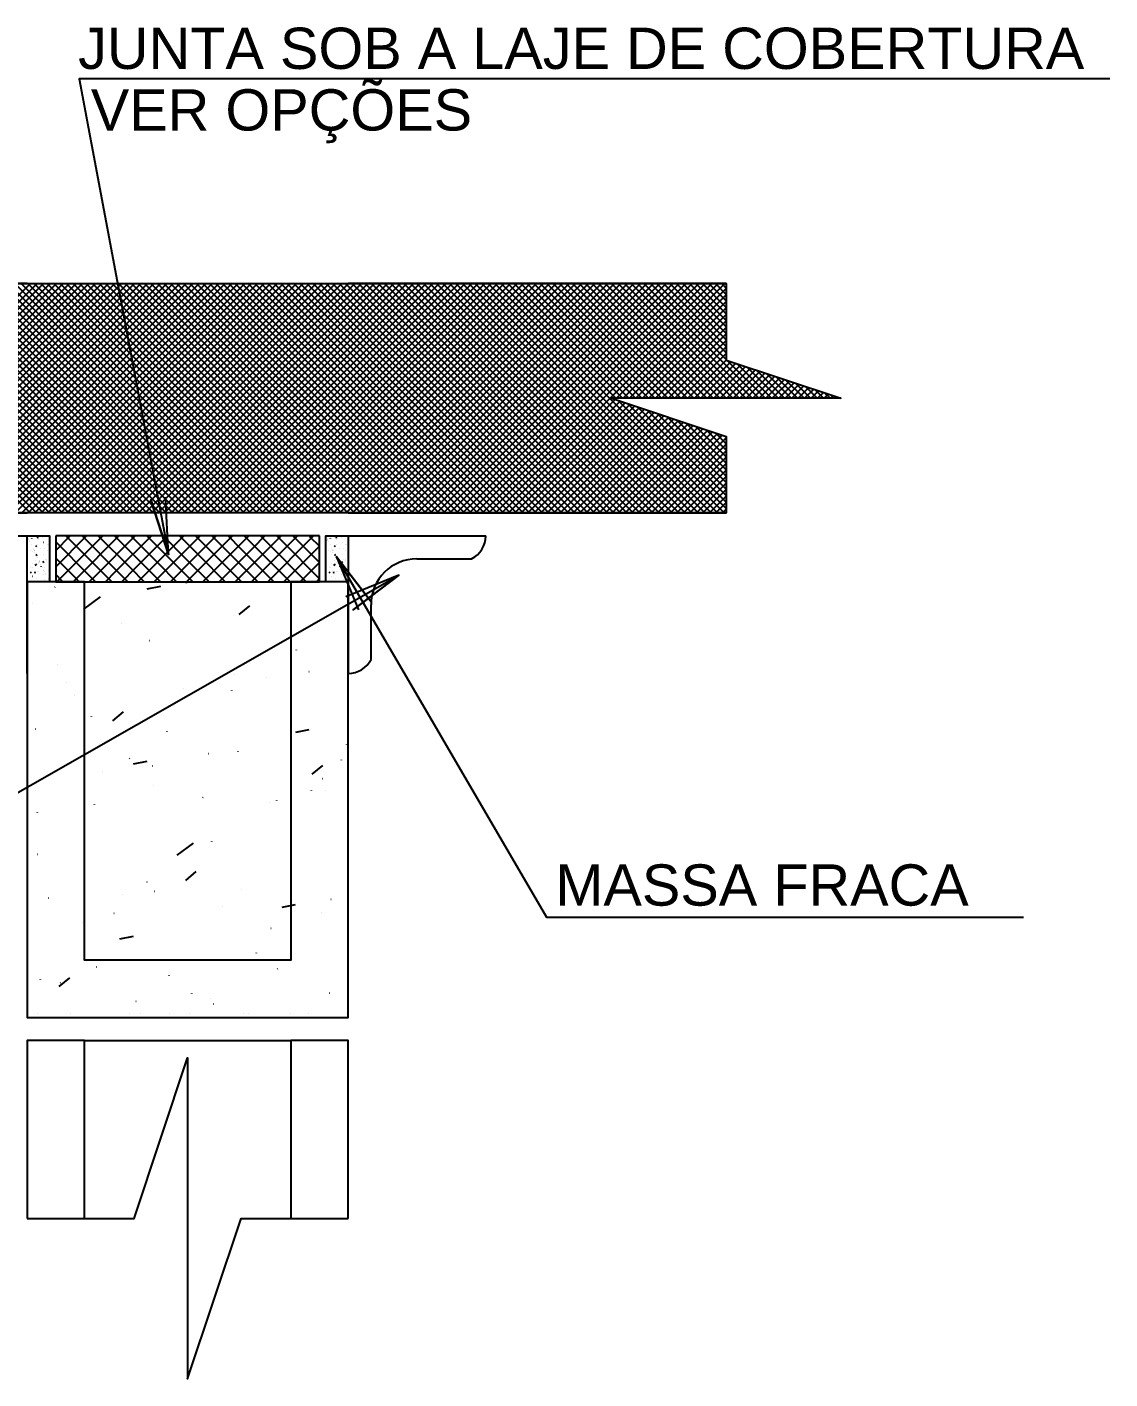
# Model space of a CAD drawing. Extents: x 0 to 119, y 0 to 84.
# Drawn here: x 59.654 to 62.015, y 52.041 to 54.988 of the extents above; entities that cross this region are included whole.
import ezdxf

# ---------------------------------------------------------------- set-up
doc = ezdxf.new("R2010")
doc.units = 0
doc.header["$MEASUREMENT"] = 0
for name, color, linetype in [('10', 252, 'CONTINUOUS'), ('11', 4, 'CONTINUOUS'), ('29', 9, 'CONTINUOUS'), ('3', 7, 'CONTINUOUS'), ('6', 178, 'CONTINUOUS')]:
    doc.layers.add(name, color=color, linetype=linetype)
doc.styles.add('TQS_ARIAL', font='arial.ttf')

msp = doc.modelspace()

# ---------------------------------------------------------------- linework, layer by layer
at = {"layer": '10', "color": 252, "linetype": 'Continuous'}
for p, q in [((59.65396, 53.871584), (59.65396, 53.871584)), ((59.65396, 53.871109), (59.65396, 53.871109)), ((59.65396, 53.871109), (59.65396, 53.871109)), ((59.65396, 53.871109), (59.65396, 53.871109)), ((59.65396, 53.870063), (59.655262, 53.871016)), ((59.65396, 53.869567), (59.65396, 53.869567)), ((59.65396, 53.869567), (59.65396, 53.869567)), ((59.657224, 53.872451), (59.657224, 53.872451)), ((59.657328, 53.872238), (59.657328, 53.872238)), ((59.657496, 53.871893), (59.657496, 53.871893)), ((59.657496, 53.871893), (59.657496, 53.871893)), ((59.657496, 53.871893), (59.657496, 53.871893)), ((59.658534, 53.869766), (59.658534, 53.869766)), ((59.658534, 53.869766), (59.658534, 53.869766)), ((59.664416, 53.873047), (59.664447, 53.873087)), ((59.664733, 53.873497), (59.664782, 53.873508)), ((59.673953, 53.876044), (59.673959, 53.876094)), ((59.676133, 53.875894), (59.679078, 53.876466)), ((59.676937, 53.876202), (59.676986, 53.876213)), ((59.678013, 53.870617), (59.678063, 53.870619)), ((59.688071, 53.874578), (59.688102, 53.874618)), ((59.702404, 53.868133), (59.702453, 53.868144)), ((60.305178, 53.871584), (60.305178, 53.871584)), ((60.305178, 53.871109), (60.305178, 53.871109)), ((60.305178, 53.871109), (60.305178, 53.871109)), ((60.305178, 53.871109), (60.305178, 53.871109)), ((60.305178, 53.870063), (60.30648, 53.871016)), ((60.305178, 53.869567), (60.305178, 53.869567)), ((60.305178, 53.869567), (60.305178, 53.869567)), ((60.308442, 53.872451), (60.308442, 53.872451)), ((60.308545, 53.872238), (60.308545, 53.872238)), ((60.308714, 53.871893), (60.308714, 53.871893)), ((60.308714, 53.871893), (60.308714, 53.871893)), ((60.308714, 53.871893), (60.308714, 53.871893)), ((60.309751, 53.869766), (60.309751, 53.869766)), ((60.309751, 53.869766), (60.309751, 53.869766)), ((60.315634, 53.873047), (60.315664, 53.873087)), ((60.315951, 53.873497), (60.316, 53.873508)), ((60.325171, 53.876044), (60.325177, 53.876094)), ((60.327351, 53.875894), (60.330296, 53.876466)), ((60.328154, 53.876202), (60.328203, 53.876213)), ((60.329231, 53.870617), (60.329281, 53.870619)), ((60.339289, 53.874578), (60.33932, 53.874618)), ((60.353622, 53.868133), (60.35367, 53.868144)), ((59.65396, 53.85942), (59.65396, 53.85942)), ((59.65396, 53.857393), (59.65396, 53.857393)), ((59.65396, 53.857393), (59.65396, 53.857393)), ((59.65396, 53.857393), (59.65396, 53.857393)), ((59.65396, 53.846154), (59.65396, 53.846154)), ((59.65396, 53.846154), (59.65396, 53.846154)), ((59.65396, 53.843678), (59.65396, 53.843678)), ((59.65396, 53.843678), (59.65396, 53.843678)), ((59.65396, 53.8404), (59.65396, 53.8404)), ((59.659831, 53.867108), (59.659831, 53.867108)), ((59.659831, 53.867108), (59.659831, 53.867108)), ((59.659831, 53.867108), (59.659831, 53.867108)), ((59.659841, 53.867085), (59.659841, 53.867085)), ((59.659842, 53.867195), (59.659849, 53.867245)), ((59.660934, 53.846459), (59.660984, 53.846461)), ((59.663534, 53.859516), (59.663534, 53.859516)), ((59.663534, 53.859516), (59.663534, 53.859516)), ((59.663534, 53.859516), (59.663534, 53.859516)), ((59.665144, 53.846158), (59.665193, 53.846169)), ((59.66737, 53.851653), (59.66737, 53.851653)), ((59.668579, 53.849175), (59.668579, 53.849175)), ((59.668579, 53.849175), (59.668579, 53.849175)), ((59.668758, 53.849409), (59.668789, 53.849449)), ((59.669571, 53.847139), (59.669571, 53.847139)), ((59.669571, 53.847139), (59.669571, 53.847139)), ((59.669571, 53.847139), (59.669571, 53.847139)), ((59.669629, 53.843203), (59.669636, 53.843252)), ((59.669716, 53.846842), (59.669716, 53.846842)), ((59.669716, 53.846842), (59.669716, 53.846842)), ((59.669716, 53.846842), (59.669716, 53.846842)), ((59.670025, 53.84621), (59.670025, 53.84621)), ((59.670025, 53.84621), (59.670025, 53.84621)), ((59.670025, 53.84621), (59.670025, 53.84621)), ((59.672871, 53.856269), (59.675169, 53.858197)), ((59.67406, 53.837939), (59.67611, 53.838338)), ((59.676444, 53.859425), (59.676475, 53.859465)), ((59.68374, 53.852052), (59.683746, 53.852101)), ((59.6902, 53.865428), (59.690249, 53.865439)), ((59.692414, 53.85094), (59.692444, 53.85098)), ((59.697649, 53.848062), (59.697699, 53.848064)), ((59.697851, 53.860901), (59.697857, 53.86095)), ((59.700099, 53.860956), (59.70013, 53.860996)), ((60.305178, 53.85942), (60.305178, 53.85942)), ((60.305178, 53.857393), (60.305178, 53.857393)), ((60.305178, 53.857393), (60.305178, 53.857393)), ((60.305178, 53.857393), (60.305178, 53.857393)), ((60.305178, 53.846154), (60.305178, 53.846154)), ((60.305178, 53.846154), (60.305178, 53.846154)), ((60.305178, 53.843678), (60.305178, 53.843678)), ((60.305178, 53.843678), (60.305178, 53.843678)), ((60.305178, 53.8404), (60.305178, 53.8404)), ((60.311048, 53.867108), (60.311048, 53.867108)), ((60.311048, 53.867108), (60.311048, 53.867108)), ((60.311048, 53.867108), (60.311048, 53.867108)), ((60.311059, 53.867085), (60.311059, 53.867085)), ((60.31106, 53.867195), (60.311066, 53.867245)), ((60.312152, 53.846459), (60.312202, 53.846461)), ((60.314752, 53.859516), (60.314752, 53.859516)), ((60.314752, 53.859516), (60.314752, 53.859516)), ((60.314752, 53.859516), (60.314752, 53.859516)), ((60.316362, 53.846158), (60.316411, 53.846169)), ((60.318588, 53.851653), (60.318588, 53.851653)), ((60.319796, 53.849175), (60.319796, 53.849175)), ((60.319796, 53.849175), (60.319796, 53.849175)), ((60.319976, 53.849409), (60.320007, 53.849449)), ((60.320789, 53.847139), (60.320789, 53.847139)), ((60.320789, 53.847139), (60.320789, 53.847139)), ((60.320789, 53.847139), (60.320789, 53.847139)), ((60.320847, 53.843203), (60.320853, 53.843252)), ((60.320934, 53.846842), (60.320934, 53.846842)), ((60.320934, 53.846842), (60.320934, 53.846842)), ((60.320934, 53.846842), (60.320934, 53.846842)), ((60.321243, 53.84621), (60.321243, 53.84621)), ((60.321243, 53.84621), (60.321243, 53.84621)), ((60.321243, 53.84621), (60.321243, 53.84621)), ((60.324089, 53.856269), (60.326387, 53.858197)), ((60.325277, 53.837939), (60.327328, 53.838338)), ((60.327662, 53.859425), (60.327692, 53.859465)), ((60.334958, 53.852052), (60.334964, 53.852101)), ((60.341418, 53.865428), (60.341467, 53.865439)), ((60.343632, 53.85094), (60.343662, 53.85098)), ((60.348867, 53.848062), (60.348917, 53.848064)), ((60.349068, 53.860901), (60.349075, 53.86095)), ((60.351317, 53.860956), (60.351348, 53.860996)), ((59.65396, 53.834032), (59.65396, 53.834032)), ((59.65396, 53.830123), (59.65396, 53.830123)), ((59.65396, 53.830123), (59.65396, 53.830123)), ((59.65396, 53.829963), (59.65396, 53.829963)), ((59.65396, 53.829963), (59.65396, 53.829963)), ((59.65396, 53.822742), (59.65396, 53.822742)), ((59.65396, 53.822742), (59.65396, 53.822742)), ((59.65396, 53.822742), (59.65396, 53.822742)), ((59.65396, 53.822515), (59.65396, 53.822515)), ((59.65396, 53.822515), (59.65396, 53.822515)), ((59.65396, 53.816248), (59.65396, 53.816248)), ((59.65396, 53.816248), (59.65396, 53.816248)), ((59.65396, 53.816248), (59.65396, 53.816248)), ((59.655518, 53.834354), (59.655525, 53.834403)), ((59.661397, 53.810518), (59.661428, 53.810558)), ((59.665257, 53.809989), (59.665263, 53.810039)), ((59.665799, 53.818873), (59.665848, 53.818884)), ((59.671938, 53.814708), (59.67557, 53.817364)), ((59.673025, 53.825672), (59.673055, 53.825711)), ((59.673165, 53.837765), (59.67406, 53.837939)), ((59.675609, 53.834763), (59.675609, 53.834763)), ((59.675609, 53.834763), (59.675609, 53.834763)), ((59.677316, 53.831264), (59.677316, 53.831264)), ((59.677316, 53.831264), (59.677316, 53.831264)), ((59.678003, 53.821578), (59.678052, 53.821589)), ((59.679367, 53.818838), (59.679374, 53.818888)), ((59.68022, 53.825312), (59.68022, 53.825312)), ((59.68022, 53.825312), (59.68022, 53.825312)), ((59.680569, 53.823904), (59.680619, 53.823906)), ((59.680899, 53.823918), (59.680899, 53.823918)), ((59.681647, 53.822386), (59.681647, 53.822386)), ((59.681647, 53.822386), (59.681647, 53.822386)), ((59.681854, 53.821961), (59.681854, 53.821961)), ((59.684026, 53.817509), (59.684026, 53.817509)), ((59.685053, 53.812049), (59.685083, 53.812089)), ((59.686053, 53.813353), (59.686053, 53.813353)), ((59.687684, 53.81001), (59.687684, 53.81001)), ((59.687684, 53.81001), (59.687684, 53.81001)), ((59.687684, 53.81001), (59.687684, 53.81001)), ((59.68876, 53.821482), (59.691058, 53.82341)), ((59.690611, 53.838089), (59.69066, 53.838099)), ((59.691266, 53.810804), (59.691315, 53.810815)), ((59.693478, 53.827687), (59.693485, 53.827737)), ((59.69668, 53.827202), (59.69671, 53.827242)), ((59.696804, 53.824613), (59.696854, 53.824615)), ((60.305178, 53.834032), (60.305178, 53.834032)), ((60.305178, 53.830123), (60.305178, 53.830123)), ((60.305178, 53.830123), (60.305178, 53.830123)), ((60.305178, 53.829963), (60.305178, 53.829963)), ((60.305178, 53.829963), (60.305178, 53.829963)), ((60.305178, 53.822742), (60.305178, 53.822742)), ((60.305178, 53.822742), (60.305178, 53.822742)), ((60.305178, 53.822742), (60.305178, 53.822742)), ((60.305178, 53.822515), (60.305178, 53.822515)), ((60.305178, 53.822515), (60.305178, 53.822515)), ((60.305178, 53.816248), (60.305178, 53.816248)), ((60.305178, 53.816248), (60.305178, 53.816248)), ((60.305178, 53.816248), (60.305178, 53.816248)), ((60.306736, 53.834354), (60.306743, 53.834403)), ((60.312615, 53.810518), (60.312646, 53.810558)), ((60.316474, 53.809989), (60.316481, 53.810039)), ((60.317017, 53.818873), (60.317066, 53.818884)), ((60.323156, 53.814708), (60.326788, 53.817364)), ((60.324242, 53.825672), (60.324273, 53.825711)), ((60.324383, 53.837765), (60.325277, 53.837939)), ((60.326827, 53.834763), (60.326827, 53.834763)), ((60.326827, 53.834763), (60.326827, 53.834763)), ((60.328534, 53.831264), (60.328534, 53.831264)), ((60.328534, 53.831264), (60.328534, 53.831264)), ((60.329221, 53.821578), (60.329269, 53.821589)), ((60.330585, 53.818838), (60.330592, 53.818888)), ((60.331437, 53.825312), (60.331437, 53.825312)), ((60.331437, 53.825312), (60.331437, 53.825312)), ((60.331787, 53.823904), (60.331837, 53.823906)), ((60.332117, 53.823918), (60.332117, 53.823918)), ((60.332864, 53.822386), (60.332864, 53.822386)), ((60.332864, 53.822386), (60.332864, 53.822386)), ((60.333072, 53.821961), (60.333072, 53.821961)), ((60.335244, 53.817509), (60.335244, 53.817509)), ((60.33627, 53.812049), (60.336301, 53.812089)), ((60.337271, 53.813353), (60.337271, 53.813353)), ((60.338902, 53.81001), (60.338902, 53.81001)), ((60.338902, 53.81001), (60.338902, 53.81001)), ((60.338902, 53.81001), (60.338902, 53.81001)), ((60.339978, 53.821482), (60.342276, 53.82341)), ((60.341829, 53.838089), (60.341878, 53.838099)), ((60.342484, 53.810804), (60.342533, 53.810815)), ((60.344696, 53.827687), (60.344702, 53.827737)), ((60.347898, 53.827202), (60.347928, 53.827242)), ((60.348022, 53.824613), (60.348072, 53.824615)), ((59.65396, 53.802533), (59.65396, 53.802533)), ((59.65396, 53.802533), (59.65396, 53.802533)), ((59.65396, 53.802533), (59.65396, 53.802533)), ((59.65396, 53.801557), (59.65396, 53.801557)), ((59.65396, 53.800826), (59.65396, 53.800826)), ((59.65396, 53.800826), (59.65396, 53.800826)), ((59.65396, 53.800826), (59.65396, 53.800826)), ((59.65396, 53.79933), (59.65396, 53.79933)), ((59.65396, 53.79933), (59.65396, 53.79933)), ((59.65396, 53.79933), (59.65396, 53.79933)), ((59.65396, 53.79648), (59.65396, 53.79648)), ((59.65396, 53.792281), (59.65396, 53.792281)), ((59.65396, 53.788818), (59.65396, 53.788818)), ((59.65396, 53.788818), (59.65396, 53.788818)), ((59.661182, 53.798341), (59.66348, 53.80027)), ((59.66349, 53.799746), (59.66354, 53.799748)), ((59.66621, 53.791534), (59.666259, 53.791545)), ((59.670197, 53.799636), (59.673142, 53.800209)), ((59.675112, 53.786517), (59.675119, 53.786567)), ((59.677367, 53.802033), (59.677397, 53.802073)), ((59.679725, 53.800455), (59.679774, 53.800457)), ((59.689223, 53.795366), (59.689229, 53.795416)), ((59.690414, 53.804414), (59.690414, 53.804414)), ((59.690792, 53.80364), (59.690792, 53.80364)), ((59.691677, 53.783465), (59.691726, 53.783475)), ((59.692082, 53.800994), (59.692082, 53.800994)), ((59.692082, 53.800994), (59.692082, 53.800994)), ((59.693722, 53.797633), (59.693722, 53.797633)), ((59.693722, 53.797633), (59.693722, 53.797633)), ((59.693722, 53.797633), (59.693722, 53.797633)), ((59.69479, 53.795443), (59.69479, 53.795443)), ((59.69479, 53.795443), (59.69479, 53.795443)), ((59.699759, 53.785256), (59.699759, 53.785256)), ((59.699759, 53.785256), (59.699759, 53.785256)), ((59.699759, 53.785256), (59.699759, 53.785256)), ((59.700609, 53.783516), (59.700609, 53.783516)), ((59.700609, 53.783516), (59.700609, 53.783516)), ((59.700609, 53.783516), (59.700609, 53.783516)), ((59.700682, 53.783365), (59.700682, 53.783365)), ((59.701022, 53.803564), (59.701053, 53.803604)), ((60.305178, 53.802533), (60.305178, 53.802533)), ((60.305178, 53.802533), (60.305178, 53.802533)), ((60.305178, 53.802533), (60.305178, 53.802533)), ((60.305178, 53.801557), (60.305178, 53.801557)), ((60.305178, 53.800826), (60.305178, 53.800826)), ((60.305178, 53.800826), (60.305178, 53.800826)), ((60.305178, 53.800826), (60.305178, 53.800826)), ((60.305178, 53.79933), (60.305178, 53.79933)), ((60.305178, 53.79933), (60.305178, 53.79933)), ((60.305178, 53.79933), (60.305178, 53.79933)), ((60.305178, 53.79648), (60.305178, 53.79648)), ((60.305178, 53.792281), (60.305178, 53.792281)), ((60.305178, 53.788818), (60.305178, 53.788818)), ((60.305178, 53.788818), (60.305178, 53.788818)), ((60.3124, 53.798341), (60.314698, 53.80027)), ((60.314708, 53.799746), (60.314758, 53.799748)), ((60.317428, 53.791534), (60.317477, 53.791545)), ((60.321415, 53.799636), (60.324359, 53.800209)), ((60.32633, 53.786517), (60.326336, 53.786567)), ((60.328585, 53.802033), (60.328615, 53.802073)), ((60.330942, 53.800455), (60.330992, 53.800457)), ((60.340441, 53.795366), (60.340447, 53.795416)), ((60.341632, 53.804414), (60.341632, 53.804414)), ((60.342009, 53.80364), (60.342009, 53.80364)), ((60.342895, 53.783465), (60.342944, 53.783475)), ((60.3433, 53.800994), (60.3433, 53.800994)), ((60.3433, 53.800994), (60.3433, 53.800994)), ((60.34494, 53.797633), (60.34494, 53.797633)), ((60.34494, 53.797633), (60.34494, 53.797633)), ((60.34494, 53.797633), (60.34494, 53.797633)), ((60.346008, 53.795443), (60.346008, 53.795443)), ((60.346008, 53.795443), (60.346008, 53.795443)), ((60.350977, 53.785256), (60.350977, 53.785256)), ((60.350977, 53.785256), (60.350977, 53.785256)), ((60.350977, 53.785256), (60.350977, 53.785256)), ((60.351826, 53.783516), (60.351826, 53.783516)), ((60.351826, 53.783516), (60.351826, 53.783516)), ((60.351826, 53.783516), (60.351826, 53.783516)), ((60.3519, 53.783365), (60.3519, 53.783365)), ((60.35224, 53.803564), (60.35227, 53.803604)), ((59.659802, 53.779142), (59.659802, 53.779142)), ((59.659802, 53.779142), (59.659802, 53.779142)), ((59.661195, 53.779142), (59.661195, 53.779142)), ((59.67218, 53.779142), (59.67218, 53.779142)), ((59.67218, 53.779142), (59.67218, 53.779142)), ((59.674141, 53.779142), (59.674141, 53.779142)), ((59.674141, 53.779142), (59.674141, 53.779142)), ((59.674141, 53.779142), (59.674141, 53.779142)), ((59.682283, 53.779142), (59.682283, 53.779142)), ((59.682283, 53.779142), (59.682283, 53.779142)), ((59.687087, 53.779142), (59.687087, 53.779142)), ((59.687087, 53.779142), (59.687087, 53.779142)), ((59.687087, 53.779142), (59.687087, 53.779142)), ((59.695649, 53.779142), (59.695649, 53.779142)), ((59.700033, 53.779142), (59.700033, 53.779142)), ((59.700033, 53.779142), (59.700033, 53.779142)), ((59.700033, 53.779142), (59.700033, 53.779142)), ((59.77896, 53.779142), (60.22896, 53.779142)), ((60.31102, 53.779142), (60.31102, 53.779142)), ((60.31102, 53.779142), (60.31102, 53.779142)), ((60.312413, 53.779142), (60.312413, 53.779142)), ((60.323398, 53.779142), (60.323398, 53.779142)), ((60.323398, 53.779142), (60.323398, 53.779142)), ((60.325359, 53.779142), (60.325359, 53.779142)), ((60.325359, 53.779142), (60.325359, 53.779142)), ((60.325359, 53.779142), (60.325359, 53.779142)), ((60.3335, 53.779142), (60.3335, 53.779142)), ((60.3335, 53.779142), (60.3335, 53.779142)), ((60.338305, 53.779142), (60.338305, 53.779142)), ((60.338305, 53.779142), (60.338305, 53.779142)), ((60.338305, 53.779142), (60.338305, 53.779142)), ((60.346866, 53.779142), (60.346866, 53.779142)), ((60.35125, 53.779142), (60.35125, 53.779142)), ((60.35125, 53.779142), (60.35125, 53.779142)), ((60.35125, 53.779142), (60.35125, 53.779142)), ((59.77896, 52.829142), (60.22896, 52.829142)), ((59.77896, 52.829142), (60.22896, 52.829142)), ((59.77896, 52.779142), (60.22896, 52.779142))]:
    msp.add_line(p, q, dxfattribs=at)
for points in [[(59.702742, 53.779142), (59.65396, 53.779142), (59.65396, 53.879142), (59.702742, 53.879142), (59.702742, 53.779142)], [(60.35396, 53.779142), (60.305178, 53.779142), (60.305178, 53.879142), (60.35396, 53.879142), (60.35396, 53.779142)], [(59.77896, 53.779142), (59.65396, 53.779142), (59.65396, 52.829142), (60.35396, 52.829142), (60.35396, 53.779142), (60.22896, 53.779142), (60.22896, 52.954142), (59.77896, 52.954142), (59.77896, 53.779142)], [(59.77896, 52.391473), (59.77896, 52.779142), (59.65396, 52.779142), (59.65396, 52.391473)], [(60.35396, 52.391473), (60.35396, 52.779142), (60.22896, 52.779142), (60.22896, 52.391473)], [(59.65396, 52.391473), (59.887294, 52.391473), (60.00396, 52.741473), (60.00396, 52.041473), (60.120627, 52.391473), (60.35396, 52.391473)]]:
    msp.add_lwpolyline(points, dxfattribs=at)
at = {"layer": '11', "color": 4, "linetype": 'Continuous'}
for p, q in [((59.71646, 53.811974), (59.783628, 53.879142)), ((59.71646, 53.847329), (59.748273, 53.879142)), ((60.29146, 53.879142), (59.71646, 53.879142)), ((59.71646, 53.879142), (59.71646, 53.779142)), ((59.719515, 53.779673), (59.818983, 53.879142)), ((59.820477, 53.797232), (59.738566, 53.879142)), ((59.762313, 53.787117), (59.854339, 53.879142)), ((59.850594, 53.80247), (59.773922, 53.879142)), ((59.805112, 53.79456), (59.889694, 53.879142)), ((59.880712, 53.807708), (59.809277, 53.879142)), ((59.910829, 53.812946), (59.844632, 53.879142)), ((59.84791, 53.802003), (59.925049, 53.879142)), ((59.940947, 53.818183), (59.879988, 53.879142)), ((59.890709, 53.809446), (59.960405, 53.879142)), ((59.971064, 53.823421), (59.915343, 53.879142)), ((59.933508, 53.81689), (59.99576, 53.879142)), ((60.001182, 53.828659), (59.950698, 53.879142)), ((59.976306, 53.824333), (60.031115, 53.879142)), ((60.031299, 53.833897), (59.986054, 53.879142)), ((60.019105, 53.831776), (60.066471, 53.879142)), ((60.061417, 53.839135), (60.021409, 53.879142)), ((60.091534, 53.844372), (60.056764, 53.879142)), ((60.061903, 53.839219), (60.101826, 53.879142)), ((60.121652, 53.84961), (60.09212, 53.879142)), ((60.104702, 53.846663), (60.137181, 53.879142)), ((60.151769, 53.854848), (60.127475, 53.879142)), ((60.143247, 53.779142), (60.233098, 53.868992)), ((60.1475, 53.854106), (60.172537, 53.879142)), ((60.181887, 53.860086), (60.16283, 53.879142)), ((60.178603, 53.779142), (60.275896, 53.876435)), ((60.190299, 53.861549), (60.207892, 53.879142)), ((60.212004, 53.865324), (60.198186, 53.879142)), ((60.233098, 53.868992), (60.243247, 53.879142)), ((60.242122, 53.870562), (60.233541, 53.879142)), ((60.29146, 53.821224), (60.242122, 53.870562)), ((60.272239, 53.875799), (60.268896, 53.879142)), ((60.29146, 53.856579), (60.272239, 53.875799)), ((60.275896, 53.876435), (60.278603, 53.879142)), ((60.29146, 53.779142), (60.29146, 53.879142)), ((59.790359, 53.791994), (59.71646, 53.865893)), ((60.001826, 53.779142), (60.061903, 53.839219)), ((60.037181, 53.779142), (60.104702, 53.846663)), ((60.121409, 53.779142), (60.061417, 53.839135)), ((60.072537, 53.779142), (60.1475, 53.854106)), ((60.156764, 53.779142), (60.091534, 53.844372)), ((60.107892, 53.779142), (60.190299, 53.861549)), ((60.19212, 53.779142), (60.121652, 53.84961)), ((60.227475, 53.779142), (60.151769, 53.854848)), ((60.26283, 53.779142), (60.181887, 53.860086)), ((60.29146, 53.785868), (60.212004, 53.865324)), ((60.213958, 53.779142), (60.29146, 53.856644)), ((59.760242, 53.786756), (59.71646, 53.830538)), ((59.860405, 53.779142), (59.890709, 53.809446)), ((59.89576, 53.779142), (59.933508, 53.81689)), ((59.944632, 53.779142), (59.910829, 53.812946)), ((59.931115, 53.779142), (59.976306, 53.824333)), ((59.979988, 53.779142), (59.940947, 53.818183)), ((59.966471, 53.779142), (60.019105, 53.831776)), ((60.015343, 53.779142), (59.971064, 53.823421)), ((60.050698, 53.779142), (60.001182, 53.828659)), ((60.086054, 53.779142), (60.031299, 53.833897)), ((60.249313, 53.779142), (60.29146, 53.821288)), ((59.730124, 53.781519), (59.71646, 53.795183)), ((59.718983, 53.779142), (59.719515, 53.779673)), ((59.7325, 53.779142), (59.730124, 53.781519)), ((59.754339, 53.779142), (59.762313, 53.787117)), ((59.767856, 53.779142), (59.760242, 53.786756)), ((59.789694, 53.779142), (59.805112, 53.79456)), ((59.803211, 53.779142), (59.790359, 53.791994)), ((59.838566, 53.779142), (59.820477, 53.797232)), ((59.825049, 53.779142), (59.84791, 53.802003)), ((59.873922, 53.779142), (59.850594, 53.80247)), ((59.909277, 53.779142), (59.880712, 53.807708)), ((60.284669, 53.779142), (60.29146, 53.785933)), ((59.71646, 53.779142), (60.29146, 53.779142))]:
    msp.add_line(p, q, dxfattribs=at)
at = {"layer": '29', "color": 9, "linetype": 'Continuous'}
for p, q in [((59.160491, 54.429142), (59.660491, 53.929142)), ((59.161732, 53.929142), (59.661732, 54.429142)), ((59.174633, 54.429142), (59.674633, 53.929142)), ((59.175874, 53.929142), (59.675874, 54.429142)), ((59.188775, 54.429142), (59.688775, 53.929142)), ((59.190017, 53.929142), (59.690017, 54.429142)), ((59.202918, 54.429142), (59.702918, 53.929142)), ((59.204159, 53.929142), (59.704159, 54.429142)), ((59.21706, 54.429142), (59.71706, 53.929142)), ((59.218301, 53.929142), (59.718301, 54.429142)), ((59.231202, 54.429142), (59.731202, 53.929142)), ((59.232443, 53.929142), (59.732443, 54.429142)), ((59.245344, 54.429142), (59.745344, 53.929142)), ((59.246585, 53.929142), (59.746585, 54.429142)), ((59.259486, 54.429142), (59.759486, 53.929142)), ((59.260727, 53.929142), (59.760727, 54.429142)), ((59.273628, 54.429142), (59.773628, 53.929142)), ((59.274869, 53.929142), (59.774869, 54.429142)), ((59.28777, 54.429142), (59.78777, 53.929142)), ((59.289012, 53.929142), (59.789012, 54.429142)), ((59.301913, 54.429142), (59.801913, 53.929142)), ((59.303154, 53.929142), (59.803154, 54.429142)), ((59.316055, 54.429142), (59.816055, 53.929142)), ((59.317296, 53.929142), (59.817296, 54.429142)), ((59.330197, 54.429142), (59.830197, 53.929142)), ((59.331438, 53.929142), (59.831438, 54.429142)), ((59.344339, 54.429142), (59.844339, 53.929142)), ((59.34558, 53.929142), (59.84558, 54.429142)), ((59.358481, 54.429142), (59.858481, 53.929142)), ((59.359722, 53.929142), (59.859722, 54.429142)), ((59.372623, 54.429142), (59.872623, 53.929142)), ((59.373864, 53.929142), (59.873864, 54.429142)), ((59.386765, 54.429142), (59.886765, 53.929142)), ((59.388007, 53.929142), (59.888007, 54.429142)), ((59.400907, 54.429142), (59.900907, 53.929142)), ((59.402149, 53.929142), (59.902149, 54.429142)), ((59.41505, 54.429142), (59.91505, 53.929142)), ((59.416291, 53.929142), (59.916291, 54.429142)), ((59.429192, 54.429142), (59.929192, 53.929142)), ((59.430433, 53.929142), (59.930433, 54.429142)), ((59.443334, 54.429142), (59.943334, 53.929142)), ((59.444575, 53.929142), (59.944575, 54.429142)), ((59.457476, 54.429142), (59.957476, 53.929142)), ((59.458717, 53.929142), (59.958717, 54.429142)), ((59.471618, 54.429142), (59.971618, 53.929142)), ((59.472859, 53.929142), (59.972859, 54.429142)), ((59.48576, 54.429142), (59.98576, 53.929142)), ((59.487001, 53.929142), (59.987001, 54.429142)), ((59.499902, 54.429142), (59.999902, 53.929142)), ((59.501144, 53.929142), (60.001144, 54.429142)), ((59.514045, 54.429142), (60.014045, 53.929142)), ((59.515286, 53.929142), (60.015286, 54.429142)), ((59.528187, 54.429142), (60.028187, 53.929142)), ((59.529428, 53.929142), (60.029428, 54.429142)), ((59.542329, 54.429142), (60.042329, 53.929142)), ((59.54357, 53.929142), (60.04357, 54.429142)), ((59.556471, 54.429142), (60.056471, 53.929142)), ((59.557712, 53.929142), (60.057712, 54.429142)), ((59.570613, 54.429142), (60.070613, 53.929142)), ((59.571854, 53.929142), (60.071854, 54.429142)), ((59.584755, 54.429142), (60.084755, 53.929142)), ((59.585996, 53.929142), (60.085996, 54.429142)), ((59.598897, 54.429142), (60.098897, 53.929142)), ((59.600139, 53.929142), (60.100139, 54.429142)), ((59.613039, 54.429142), (60.113039, 53.929142)), ((59.614281, 53.929142), (60.114281, 54.429142)), ((59.627182, 54.429142), (60.127182, 53.929142)), ((59.628423, 53.929142), (60.128423, 54.429142)), ((59.641324, 54.429142), (60.141324, 53.929142)), ((59.642565, 53.929142), (60.142565, 54.429142)), ((59.655466, 54.429142), (60.155466, 53.929142)), ((59.656707, 53.929142), (60.156707, 54.429142)), ((59.669608, 54.429142), (60.169608, 53.929142)), ((59.670849, 53.929142), (60.170849, 54.429142)), ((59.68375, 54.429142), (60.18375, 53.929142)), ((59.684991, 53.929142), (60.184991, 54.429142)), ((59.697892, 54.429142), (60.197892, 53.929142)), ((59.699134, 53.929142), (60.199134, 54.429142)), ((59.712034, 54.429142), (60.212034, 53.929142)), ((59.713276, 53.929142), (60.213276, 54.429142)), ((59.726177, 54.429142), (60.226177, 53.929142)), ((59.727418, 53.929142), (60.227418, 54.429142)), ((59.740319, 54.429142), (60.240319, 53.929142)), ((59.74156, 53.929142), (60.24156, 54.429142)), ((59.754461, 54.429142), (60.254461, 53.929142)), ((59.755702, 53.929142), (60.255702, 54.429142)), ((59.768603, 54.429142), (60.268603, 53.929142)), ((59.769844, 53.929142), (60.269844, 54.429142)), ((59.782745, 54.429142), (60.282745, 53.929142)), ((59.783986, 53.929142), (60.283986, 54.429142)), ((59.796887, 54.429142), (60.296887, 53.929142)), ((59.798128, 53.929142), (60.298128, 54.429142)), ((59.811029, 54.429142), (60.311029, 53.929142)), ((59.812271, 53.929142), (60.312271, 54.429142)), ((59.825172, 54.429142), (60.325172, 53.929142)), ((59.826413, 53.929142), (60.326413, 54.429142)), ((59.839314, 54.429142), (60.339314, 53.929142)), ((59.840555, 53.929142), (60.340555, 54.429142)), ((59.853456, 54.429142), (60.353456, 53.929142)), ((59.854697, 53.929142), (60.354697, 54.429142)), ((59.867598, 54.429142), (60.367598, 53.929142)), ((59.868839, 53.929142), (60.368839, 54.429142)), ((59.88174, 54.429142), (60.38174, 53.929142)), ((59.882981, 53.929142), (60.382981, 54.429142)), ((59.895882, 54.429142), (60.395882, 53.929142)), ((59.897123, 53.929142), (60.397123, 54.429142)), ((59.910024, 54.429142), (60.410024, 53.929142)), ((59.911266, 53.929142), (60.411266, 54.429142)), ((59.924166, 54.429142), (60.424166, 53.929142)), ((59.925408, 53.929142), (60.425408, 54.429142)), ((59.938309, 54.429142), (60.438309, 53.929142)), ((59.93955, 53.929142), (60.43955, 54.429142)), ((59.952451, 54.429142), (60.452451, 53.929142)), ((59.953692, 53.929142), (60.453692, 54.429142)), ((59.966593, 54.429142), (60.466593, 53.929142)), ((59.967834, 53.929142), (60.467834, 54.429142)), ((59.980735, 54.429142), (60.480735, 53.929142)), ((59.981976, 53.929142), (60.481976, 54.429142)), ((59.994877, 54.429142), (60.494877, 53.929142)), ((59.996118, 53.929142), (60.496118, 54.429142)), ((60.009019, 54.429142), (60.509019, 53.929142)), ((60.01026, 53.929142), (60.51026, 54.429142)), ((60.023161, 54.429142), (60.523161, 53.929142)), ((60.024403, 53.929142), (60.524403, 54.429142)), ((60.037304, 54.429142), (60.537304, 53.929142)), ((60.038545, 53.929142), (60.538545, 54.429142)), ((60.051446, 54.429142), (60.551446, 53.929142)), ((60.052687, 53.929142), (60.552687, 54.429142)), ((60.065588, 54.429142), (60.565588, 53.929142)), ((60.066829, 53.929142), (60.566829, 54.429142)), ((60.07973, 54.429142), (60.57973, 53.929142)), ((60.080971, 53.929142), (60.580971, 54.429142)), ((60.093872, 54.429142), (60.593872, 53.929142)), ((60.095113, 53.929142), (60.595113, 54.429142)), ((60.108014, 54.429142), (60.608014, 53.929142)), ((60.109255, 53.929142), (60.609255, 54.429142)), ((60.122156, 54.429142), (60.622156, 53.929142)), ((60.123398, 53.929142), (60.623398, 54.429142)), ((60.136299, 54.429142), (60.636299, 53.929142)), ((60.13754, 53.929142), (60.63754, 54.429142)), ((60.150441, 54.429142), (60.650441, 53.929142)), ((60.151682, 53.929142), (60.651682, 54.429142)), ((60.164583, 54.429142), (60.664583, 53.929142)), ((60.165824, 53.929142), (60.665824, 54.429142)), ((60.178725, 54.429142), (60.678725, 53.929142)), ((60.179966, 53.929142), (60.679966, 54.429142)), ((60.192867, 54.429142), (60.692867, 53.929142)), ((60.194108, 53.929142), (60.694108, 54.429142)), ((60.207009, 54.429142), (60.707009, 53.929142)), ((60.20825, 53.929142), (60.70825, 54.429142)), ((60.221151, 54.429142), (60.721151, 53.929142)), ((60.222393, 53.929142), (60.722393, 54.429142)), ((60.235293, 54.429142), (60.735293, 53.929142)), ((60.236535, 53.929142), (60.736535, 54.429142)), ((60.249436, 54.429142), (60.749436, 53.929142)), ((60.250677, 53.929142), (60.750677, 54.429142)), ((60.263578, 54.429142), (60.763578, 53.929142)), ((60.264819, 53.929142), (60.764819, 54.429142)), ((60.27772, 54.429142), (60.77772, 53.929142)), ((60.278961, 53.929142), (60.778961, 54.429142)), ((60.291862, 54.429142), (60.791862, 53.929142)), ((60.293103, 53.929142), (60.793103, 54.429142)), ((60.306004, 54.429142), (60.806004, 53.929142)), ((60.307245, 53.929142), (60.807245, 54.429142)), ((60.320146, 54.429142), (60.820146, 53.929142)), ((60.321387, 53.929142), (60.821387, 54.429142)), ((60.334288, 54.429142), (60.834288, 53.929142)), ((60.33553, 53.929142), (60.83553, 54.429142)), ((60.348431, 54.429142), (60.848431, 53.929142)), ((60.349672, 53.929142), (60.849672, 54.429142)), ((60.362573, 54.429142), (60.862573, 53.929142)), ((60.363814, 53.929142), (60.863814, 54.429142)), ((60.376715, 54.429142), (60.876715, 53.929142)), ((60.377956, 53.929142), (60.877956, 54.429142)), ((60.390857, 54.429142), (60.890857, 53.929142)), ((60.392098, 53.929142), (60.892098, 54.429142)), ((60.404999, 54.429142), (60.904999, 53.929142)), ((60.40624, 53.929142), (60.90624, 54.429142)), ((60.419141, 54.429142), (60.919141, 53.929142)), ((60.420382, 53.929142), (60.920382, 54.429142)), ((60.433283, 54.429142), (60.933283, 53.929142)), ((60.434525, 53.929142), (60.934525, 54.429142)), ((60.447426, 54.429142), (60.947426, 53.929142)), ((60.448667, 53.929142), (60.948667, 54.429142)), ((60.461568, 54.429142), (60.961568, 53.929142)), ((60.462809, 53.929142), (60.962809, 54.429142)), ((60.47571, 54.429142), (60.97571, 53.929142)), ((60.476951, 53.929142), (60.976951, 54.429142)), ((60.489852, 54.429142), (60.989852, 53.929142)), ((60.491093, 53.929142), (60.991093, 54.429142)), ((60.503994, 54.429142), (61.003994, 53.929142)), ((60.505235, 53.929142), (61.005235, 54.429142)), ((60.518136, 54.429142), (61.018136, 53.929142)), ((60.519377, 53.929142), (61.019377, 54.429142)), ((60.532278, 54.429142), (61.032278, 53.929142)), ((60.53352, 53.929142), (61.03352, 54.429142)), ((60.54642, 54.429142), (61.04642, 53.929142)), ((60.547662, 53.929142), (61.047662, 54.429142)), ((60.560563, 54.429142), (61.060563, 53.929142)), ((60.561804, 53.929142), (61.061804, 54.429142)), ((60.574705, 54.429142), (61.074705, 53.929142)), ((60.575946, 53.929142), (61.075946, 54.429142)), ((60.588847, 54.429142), (61.088847, 53.929142)), ((60.590088, 53.929142), (61.090088, 54.429142)), ((60.602989, 54.429142), (61.102989, 53.929142)), ((60.60423, 53.929142), (61.10423, 54.429142)), ((60.617131, 54.429142), (61.117131, 53.929142)), ((60.618372, 53.929142), (61.118372, 54.429142)), ((60.631273, 54.429142), (61.131273, 53.929142)), ((60.632514, 53.929142), (61.132514, 54.429142)), ((60.645415, 54.429142), (61.145415, 53.929142)), ((60.646657, 53.929142), (61.146657, 54.429142)), ((60.659558, 54.429142), (61.159558, 53.929142)), ((60.660799, 53.929142), (61.160799, 54.429142)), ((60.6737, 54.429142), (61.1737, 53.929142)), ((60.674941, 53.929142), (61.174941, 54.429142)), ((60.687842, 54.429142), (60.937842, 54.179142)), ((60.701984, 54.429142), (60.951984, 54.179142)), ((60.716126, 54.429142), (60.966126, 54.179142)), ((60.730268, 54.429142), (60.980268, 54.179142)), ((60.74441, 54.429142), (60.99441, 54.179142)), ((60.758552, 54.429142), (61.008552, 54.179142)), ((60.772695, 54.429142), (61.022695, 54.179142)), ((60.786837, 54.429142), (61.036837, 54.179142)), ((60.800979, 54.429142), (61.050979, 54.179142)), ((60.815121, 54.429142), (61.065121, 54.179142)), ((60.829263, 54.429142), (61.079263, 54.179142)), ((60.843405, 54.429142), (61.093405, 54.179142)), ((60.857547, 54.429142), (61.107547, 54.179142)), ((60.87169, 54.429142), (61.12169, 54.179142)), ((60.885832, 54.429142), (61.135832, 54.179142)), ((60.899974, 54.429142), (61.149974, 54.179142)), ((60.914116, 54.429142), (61.164116, 54.179142)), ((60.928258, 54.429142), (61.178258, 54.179142)), ((60.9424, 54.429142), (61.1924, 54.179142)), ((60.956542, 54.429142), (61.206542, 54.179142)), ((60.970685, 54.429142), (61.220685, 54.179142)), ((60.984827, 54.429142), (61.234827, 54.179142)), ((60.998969, 54.429142), (61.248969, 54.179142)), ((61.013111, 54.429142), (61.178371, 54.263883)), ((61.027253, 54.429142), (61.178371, 54.278025)), ((61.041395, 54.429142), (61.178371, 54.292167)), ((61.055537, 54.429142), (61.178371, 54.306309)), ((61.069679, 54.429142), (61.178371, 54.320451)), ((61.083822, 54.429142), (61.178371, 54.334593)), ((61.097964, 54.429142), (61.178371, 54.348735)), ((61.112106, 54.429142), (61.178371, 54.362878)), ((61.126248, 54.429142), (61.178371, 54.37702)), ((61.14039, 54.429142), (61.178371, 54.391162)), ((61.154532, 54.429142), (61.178371, 54.405304)), ((61.168674, 54.429142), (61.178371, 54.419446)), ((60.939083, 54.179142), (61.178371, 54.41843)), ((60.953225, 54.179142), (61.178371, 54.404288)), ((60.967367, 54.179142), (61.178371, 54.390145)), ((60.981509, 54.179142), (61.178371, 54.376003)), ((60.995652, 54.179142), (61.178371, 54.361861)), ((61.009794, 54.179142), (61.178371, 54.347719)), ((61.023936, 54.179142), (61.178371, 54.333577)), ((61.038078, 54.179142), (61.178371, 54.319435)), ((61.05222, 54.179142), (61.178371, 54.305293)), ((61.066362, 54.179142), (61.178371, 54.29115)), ((61.080504, 54.179142), (61.178371, 54.277008)), ((61.094646, 54.179142), (61.178371, 54.262475)), ((61.108789, 54.179142), (61.188684, 54.259037)), ((61.122931, 54.179142), (61.19929, 54.255502)), ((61.137073, 54.179142), (61.209897, 54.251966)), ((61.180482, 54.261771), (61.263111, 54.179142)), ((61.201695, 54.2547), (61.277253, 54.179142)), ((61.151215, 54.179142), (61.220504, 54.248431)), ((61.165357, 54.179142), (61.23111, 54.244895)), ((61.179499, 54.179142), (61.241717, 54.24136)), ((61.193641, 54.179142), (61.252324, 54.237824)), ((61.207784, 54.179142), (61.26293, 54.234289)), ((61.221926, 54.179142), (61.273537, 54.230753)), ((61.222908, 54.247629), (61.291395, 54.179142)), ((61.236068, 54.179142), (61.284143, 54.227218)), ((61.244121, 54.240558), (61.305537, 54.179142)), ((61.25021, 54.179142), (61.29475, 54.223682)), ((61.265334, 54.233487), (61.319679, 54.179142)), ((61.286547, 54.226416), (61.333822, 54.179142)), ((61.264352, 54.179142), (61.305357, 54.220147)), ((61.278494, 54.179142), (61.315963, 54.216611)), ((61.292636, 54.179142), (61.32657, 54.213076)), ((61.306779, 54.179142), (61.337176, 54.20954)), ((61.307761, 54.219345), (61.347964, 54.179142)), ((61.320921, 54.179142), (61.347783, 54.206005)), ((61.328974, 54.212274), (61.362106, 54.179142)), ((61.335063, 54.179142), (61.35839, 54.202469)), ((61.349205, 54.179142), (61.368996, 54.198934)), ((61.350187, 54.205203), (61.376248, 54.179142)), ((61.363347, 54.179142), (61.379603, 54.195398)), ((61.3714, 54.198132), (61.39039, 54.179142)), ((60.689083, 53.929142), (60.936405, 54.176464)), ((60.703225, 53.929142), (60.947011, 54.172929)), ((60.717367, 53.929142), (60.957618, 54.169393)), ((60.731509, 53.929142), (60.968225, 54.165857)), ((60.942577, 54.174407), (61.178371, 53.938613)), ((60.963791, 54.167335), (61.178371, 53.952756)), ((61.377489, 54.179142), (61.390209, 54.191862)), ((61.391631, 54.179142), (61.400816, 54.188327)), ((61.392613, 54.191061), (61.404532, 54.179142)), ((61.405773, 54.179142), (61.411423, 54.184791)), ((61.413826, 54.18399), (61.418674, 54.179142)), ((61.419916, 54.179142), (61.422029, 54.181256)), ((60.745652, 53.929142), (60.978831, 54.162322)), ((60.759794, 53.929142), (60.989438, 54.158786)), ((60.773936, 53.929142), (61.000044, 54.155251)), ((60.788078, 53.929142), (61.010651, 54.151715)), ((60.80222, 53.929142), (61.021258, 54.14818)), ((60.816362, 53.929142), (61.031864, 54.144644)), ((60.830504, 53.929142), (61.042471, 54.141109)), ((60.844646, 53.929142), (61.053077, 54.137573)), ((60.858789, 53.929142), (61.063684, 54.134038)), ((60.985004, 54.160264), (61.178371, 53.966898)), ((61.006217, 54.153193), (61.178371, 53.98104)), ((61.02743, 54.146122), (61.178371, 53.995182)), ((61.048644, 54.139051), (61.178371, 54.009324)), ((60.872931, 53.929142), (61.074291, 54.130502)), ((60.887073, 53.929142), (61.084897, 54.126966)), ((60.901215, 53.929142), (61.095504, 54.123431)), ((60.915357, 53.929142), (61.10611, 54.119895)), ((60.929499, 53.929142), (61.116717, 54.11636)), ((60.943641, 53.929142), (61.127324, 54.112824)), ((60.957784, 53.929142), (61.13793, 54.109289)), ((60.971926, 53.929142), (61.148537, 54.105753)), ((61.069857, 54.13198), (61.178371, 54.023466)), ((61.09107, 54.124909), (61.178371, 54.037608)), ((61.112283, 54.117838), (61.178371, 54.051751)), ((61.133496, 54.110767), (61.178371, 54.065893)), ((61.15471, 54.103696), (61.178371, 54.080035)), ((60.986068, 53.929142), (61.159143, 54.102218)), ((61.00021, 53.929142), (61.16975, 54.098682)), ((61.014352, 53.929142), (61.178371, 54.093161)), ((61.028494, 53.929142), (61.178371, 54.079018)), ((61.175923, 54.096625), (61.178371, 54.094177)), ((61.042636, 53.929142), (61.178371, 54.064876)), ((61.056779, 53.929142), (61.178371, 54.050734)), ((61.070921, 53.929142), (61.178371, 54.036592)), ((61.085063, 53.929142), (61.178371, 54.02245)), ((61.099205, 53.929142), (61.178371, 54.008308)), ((61.113347, 53.929142), (61.178371, 53.994166)), ((61.127489, 53.929142), (61.178371, 53.980023)), ((61.141631, 53.929142), (61.178371, 53.965881)), ((61.155773, 53.929142), (61.178371, 53.951739)), ((61.169916, 53.929142), (61.178371, 53.937597)), ((59.714762, 53.767551), (59.715066, 53.767948)), ((59.915933, 53.76363), (59.945382, 53.769354)), ((60.001791, 53.776318), (60.001856, 53.776814)), ((59.65396, 53.728923), (59.65396, 53.728923)), ((59.65396, 53.728923), (59.65396, 53.728923)), ((59.665743, 53.731535), (59.666231, 53.731644)), ((59.777818, 53.719585), (59.814138, 53.746152)), ((60.116734, 53.707424), (60.139715, 53.726707)), ((59.65396, 53.712707), (59.65396, 53.712707)), ((59.65396, 53.688313), (59.65396, 53.688313)), ((59.65396, 53.688313), (59.65396, 53.688313)), ((59.860684, 53.687829), (59.860749, 53.688325)), ((59.920414, 53.650844), (59.920902, 53.650952)), ((59.65396, 53.628987), (59.65396, 53.628987)), ((60.241454, 53.630085), (60.24152, 53.63058)), ((59.65396, 53.591772), (59.65396, 53.591772)), ((59.65396, 53.591772), (59.65396, 53.591772)), ((59.719577, 53.59934), (59.719642, 53.599836)), ((60.10606, 53.576347), (60.10656, 53.576369)), ((60.268406, 53.583436), (60.268905, 53.583457)), ((59.65396, 53.556608), (59.65396, 53.556608)), ((59.65396, 53.556608), (59.65396, 53.556608)), ((59.73891, 53.560317), (59.739409, 53.560339)), ((59.993976, 53.545487), (59.994281, 53.545884)), ((60.175086, 53.570152), (60.175574, 53.57026)), ((60.230529, 53.560796), (60.230833, 53.561193)), ((59.757424, 53.530177), (59.757728, 53.530574)), ((60.100347, 53.541596), (60.100412, 53.542092)), ((59.79433, 53.485741), (59.794819, 53.485849)), ((59.840958, 53.47602), (59.863939, 53.495304)), ((59.672293, 53.458686), (59.672782, 53.458794)), ((60.239636, 53.451033), (60.269085, 53.456758)), ((59.65396, 53.454621), (59.65396, 53.454621)), ((59.65396, 53.454621), (59.65396, 53.454621)), ((59.65396, 53.454621), (59.65396, 53.454621)), ((59.95924, 53.453107), (59.959305, 53.453603)), ((60.049002, 53.405049), (60.04949, 53.405157)), ((60.114256, 53.409266), (60.11456, 53.409663)), ((60.350808, 53.424575), (60.351113, 53.424972)), ((59.65396, 53.395341), (59.65396, 53.395341)), ((59.877703, 53.393956), (59.878007, 53.394353)), ((59.88625, 53.382342), (59.915699, 53.388066)), ((59.926965, 53.377994), (59.927453, 53.378102)), ((60.275624, 53.359551), (60.298606, 53.378835)), ((60.339325, 53.390157), (60.33939, 53.390653)), ((59.818132, 53.364618), (59.818198, 53.365114)), ((60.29726, 53.350573), (60.29776, 53.350594)), ((59.65396, 53.337189), (59.65396, 53.337189)), ((59.65396, 53.322485), (59.65396, 53.322485)), ((59.65396, 53.31911), (59.65396, 53.31911)), ((59.65396, 53.31747), (59.65396, 53.31747)), ((59.65396, 53.31747), (59.65396, 53.31747)), ((59.65396, 53.31747), (59.65396, 53.31747)), ((59.671357, 53.323245), (59.671856, 53.323267)), ((59.93011, 53.334542), (59.93061, 53.334564)), ((60.037399, 53.309105), (60.037704, 53.309502)), ((60.273952, 53.324415), (60.274257, 53.324811)), ((60.303674, 53.324357), (60.304162, 53.324465)), ((59.800847, 53.293796), (59.801151, 53.294192)), ((60.181637, 53.297302), (60.182125, 53.29741)), ((60.198217, 53.301669), (60.198283, 53.302164)), ((59.677025, 53.276129), (59.67709, 53.276625)), ((59.9809, 53.183072), (60.01722, 53.20964)), ((60.05711, 53.21318), (60.057175, 53.213676)), ((59.65396, 53.180319), (59.65396, 53.180319)), ((59.65396, 53.180319), (59.65396, 53.180319)), ((59.676403, 53.185295), (59.676892, 53.185403)), ((59.999848, 53.128148), (60.02283, 53.147432)), ((59.65396, 53.102369), (59.65396, 53.102369)), ((59.65396, 53.102369), (59.65396, 53.102369)), ((59.916003, 53.124691), (59.916068, 53.125187)), ((59.931075, 53.104603), (59.931563, 53.104711)), ((60.12131, 53.108768), (60.12181, 53.108789)), ((59.65396, 53.100931), (59.65396, 53.100931)), ((59.65396, 53.100931), (59.65396, 53.100931)), ((59.65396, 53.100931), (59.65396, 53.100931)), ((59.65396, 53.088363), (59.65396, 53.088363)), ((59.65396, 53.088363), (59.65396, 53.088363)), ((59.65396, 53.088363), (59.65396, 53.088363)), ((59.700211, 53.090382), (59.700711, 53.090404)), ((59.862557, 53.09747), (59.863056, 53.097492)), ((60.209953, 53.069746), (60.239402, 53.07547)), ((60.316614, 53.087041), (60.316919, 53.087438)), ((59.65396, 53.043168), (59.65396, 53.043168)), ((59.65396, 53.043168), (59.65396, 53.043168)), ((59.843509, 53.056422), (59.843813, 53.056819)), ((60.080062, 53.071732), (60.080366, 53.072128)), ((60.295599, 53.058023), (60.295664, 53.058519)), ((59.774896, 53.036202), (59.774961, 53.036698)), ((60.185747, 53.023911), (60.186235, 53.02402)), ((59.856568, 53.001054), (59.886016, 53.006779)), ((59.65396, 52.961672), (59.65396, 52.961672)), ((60.154491, 52.969535), (60.154556, 52.97003)), ((59.65396, 52.943927), (59.65396, 52.943927)), ((59.804991, 52.9395), (59.805479, 52.939608)), ((60.200341, 52.935511), (60.200645, 52.935907)), ((59.65396, 52.906017), (59.65396, 52.906017)), ((59.65396, 52.906017), (59.65396, 52.906017)), ((59.65396, 52.906017), (59.65396, 52.906017)), ((59.682954, 52.912445), (59.683442, 52.912553)), ((59.724072, 52.896744), (59.747054, 52.916028)), ((59.727236, 52.904892), (59.72754, 52.905288)), ((59.963788, 52.920201), (59.964093, 52.920598)), ((60.013384, 52.881046), (60.013449, 52.881541)), ((60.053757, 52.871695), (60.054256, 52.871717)), ((60.31251, 52.882993), (60.31301, 52.883014)), ((59.65396, 52.85424), (59.65396, 52.85424)), ((59.65396, 52.85424), (59.65396, 52.85424)), ((59.65396, 52.85424), (59.65396, 52.85424)), ((59.65396, 52.837913), (59.65396, 52.837913)), ((59.675841, 52.837913), (59.675841, 52.837913)), ((59.675841, 52.837913), (59.675841, 52.837913)), ((59.675841, 52.837913), (59.675841, 52.837913)), ((59.74879, 52.837913), (59.74879, 52.837913)), ((59.74879, 52.837913), (59.74879, 52.837913)), ((59.878248, 52.837913), (59.878248, 52.837913)), ((59.878248, 52.837913), (59.878248, 52.837913)), ((59.891412, 52.864607), (59.891911, 52.864629)), ((59.900646, 52.837913), (59.900646, 52.837913)), ((59.900646, 52.837913), (59.900646, 52.837913)), ((59.900646, 52.837913), (59.900646, 52.837913)), ((59.965411, 52.837913), (59.965411, 52.837913)), ((60.007705, 52.837913), (60.007705, 52.837913)), ((60.059663, 52.858808), (60.060151, 52.858916)), ((60.125452, 52.837913), (60.125452, 52.837913)), ((60.125452, 52.837913), (60.125452, 52.837913)), ((60.125452, 52.837913), (60.125452, 52.837913)), ((60.137163, 52.837913), (60.137163, 52.837913)), ((60.227428, 52.837913), (60.227428, 52.837913)), ((60.26662, 52.837913), (60.26662, 52.837913)), ((60.350257, 52.837913), (60.350257, 52.837913)), ((60.350257, 52.837913), (60.350257, 52.837913))]:
    msp.add_line(p, q, dxfattribs=at)
msp.add_lwpolyline([(53.184571, 53.929142), (53.184571, 54.429142), (61.178371, 54.429142), (61.178371, 54.262475), (61.428371, 54.179142), (60.928371, 54.179142), (61.178371, 54.095809), (61.178371, 53.929142), (53.184571, 53.929142)], dxfattribs=at)
at = {"layer": '3', "color": 7, "linetype": 'Continuous'}
for p, q in [((59.35396, 53.879142), (59.65396, 53.879142)), ((59.65396, 53.579142), (59.65396, 53.879142)), ((60.35396, 53.879142), (60.35396, 53.579142)), ((60.35396, 53.879142), (60.65396, 53.879142)), ((60.50396, 53.829142), (60.62307, 53.829142)), ((60.40396, 53.610032), (60.40396, 53.729142))]:
    msp.add_line(p, q, dxfattribs=at)
for points in [[(62.014822, 54.875546), (59.767684, 54.875546), (59.962631, 53.83864), (59.923697, 53.957422), (59.962631, 53.83864), (59.955767, 53.963451)], [(61.826518, 53.047449), (60.787397, 53.047449), (60.328421, 53.833215), (60.405016, 53.734432), (60.328421, 53.833215), (60.37684, 53.717974)], [(59.201323, 53.073207), (60.464612, 53.793595), (60.365038, 53.718031), (60.464612, 53.793595), (60.348874, 53.746378)]]:
    msp.add_lwpolyline(points, dxfattribs=at)
for centre, radius, start, end in [((60.598001, 53.879171), 0.055958, 243.385832, 243.385832), ((60.598001, 53.879171), 0.055958, 296.614168, 359.970024), ((60.50396, 53.729142), 0.1, 90, 180), ((60.353931, 53.635101), 0.055958, 270.029976, 333.385832)]:
    msp.add_arc(centre, radius, start, end, dxfattribs=at)
at = {"layer": '6', "color": 178, "linetype": 'Continuous'}
for p, q in [((59.65396, 54.429142), (53.184571, 54.429142)), ((59.65396, 54.429142), (60.35396, 54.429142)), ((61.178371, 54.429142), (60.35396, 54.429142)), ((53.184571, 53.929142), (59.65396, 53.929142)), ((60.35396, 53.929142), (59.65396, 53.929142)), ((60.35396, 53.929142), (61.178371, 53.929142))]:
    msp.add_line(p, q, dxfattribs=at)
msp.add_lwpolyline([(61.178371, 54.429142), (61.178371, 54.262475), (61.428371, 54.179142), (60.928371, 54.179142), (61.178371, 54.095809), (61.178371, 53.929142)], dxfattribs=at)

# ---------------------------------------------------------------- texts
at = {"layer": '3', "color": 7, "linetype": 'Continuous', "style": 'TQS_ARIAL'}
for s, p in [('JUNTA SOB A LAJE DE COBERTURA', (59.765306, 54.896947)), ('VER OPÇÕES', (59.792957, 54.762642)), ('MASSA FRACA', (60.805756, 53.073152))]:
    msp.add_text(s, height=0.09, dxfattribs=at).set_placement(p)

doc.saveas('drawing.dxf')
